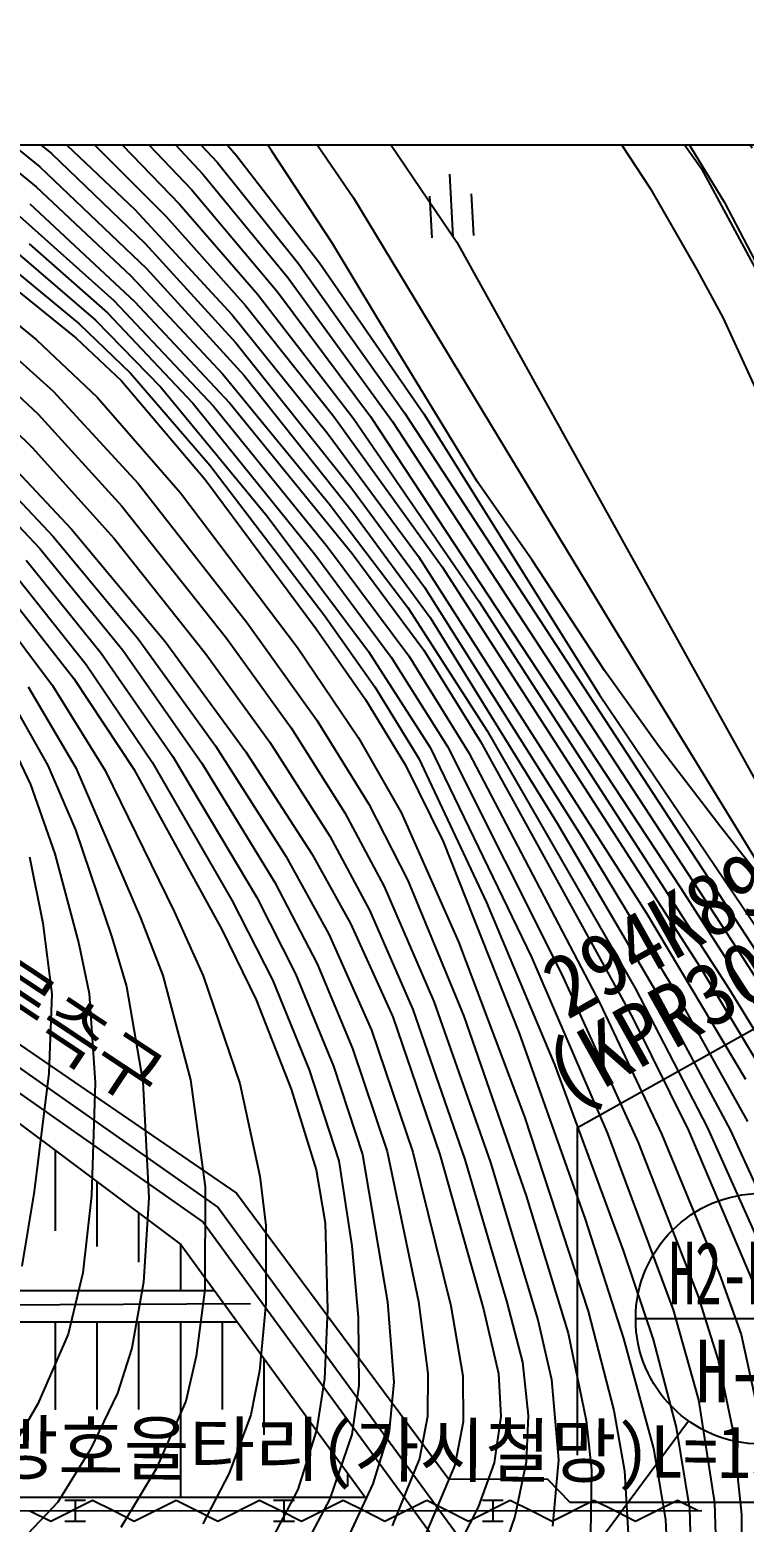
# Model space of a CAD drawing. Header units: millimetres. Extents: x 11366 to 12162, y 1103 to 1810.
# Drawn here: x 12019.6 to 12053.8, y 1483.3 to 1554.8 of the extents above; entities that cross this region are included whole.
import ezdxf
from ezdxf.enums import TextEntityAlignment as Align
from ezdxf.xclip import XClip

# ---------------------------------------------------------------- set-up
doc = ezdxf.new("R2010")
doc.units = ezdxf.units.MM
doc.header["$LTSCALE"] = 10
doc.header["$MEASUREMENT"] = 0
doc.header["$XCLIPFRAME"] = 2
doc.layers.add('TX-PAPR', color=2, linetype='Continuous', plot=False)
doc.layers.add('TZ-BASE', color=253, linetype='Continuous')
doc.styles.add('GR', font='GulimChe.ttf')
doc.styles.add('HANA', font='GulimChe.ttf')

# ---------------------------------------------------------------- blocks, each defined once
blk = doc.blocks.new('JD-FFCG5FXDGD4XFS')
at = {"layer": 'TZ-BASE'}
for p, q in [((584.365, 74.724, 72.163), (580.155, 80.528, 72.163)), ((567.769, 79.568, 82), (573.807, 74.598, 82)), ((576.79, 79.473, 76), (581.742, 74.189, 76)), ((583.59, 79.364, 74), (588.265, 72.478, 74)), ((566.751, 79.261, 83), (573.251, 73.966, 83)), ((579.039, 78.651, 75), (582.649, 74.524, 75)), ((601.372, 78.799, 72), (604.918, 73.904, 72)), ((566.473, 78.388, 84), (573.079, 73.012, 84)), ((577.5, 77.441, 77), (581.058, 73.609, 77)), ((607.354, 74.856, 66.027), (605.612, 77.53, 66.027)), ((576.839, 76.738, 78), (580.508, 72.884, 78)), ((599.87, 76.886, 72.163), (602.483, 72.906, 72.163)), ((603.229, 76.535, 74.941), (604.41, 74.918, 74.941)), ((573.545, 75.941, 81), (577.799, 71.924, 81)), ((576.403, 75.824, 79), (579.945, 72.179, 79)), ((589.117, 76.396, 73), (593.218, 70.36, 73)), ((573.807, 74.598, 82), (578.294, 70.29, 82)), ((575.854, 75.034, 80), (579.296, 71.583, 80)), ((582.649, 74.524, 75), (586.641, 69.368, 75)), ((587.268, 70.29, 72.163), (584.365, 74.724, 72.163)), ((604.41, 74.918, 74.941), (606.028, 72.265, 74.941)), ((573.251, 73.966, 83), (578.359, 69.102, 83)), ((581.742, 74.189, 76), (585.619, 69.352, 76)), ((604.918, 73.904, 72), (608.04, 68.106, 72)), ((573.079, 73.012, 84), (577.602, 68.749, 84)), ((581.058, 73.609, 77), (585.127, 68.661, 77)), ((592.87, 73.613, 72.329), (593.026, 70.617, 72.329)), ((580.508, 72.884, 78), (584.636, 67.974, 78)), ((588.265, 72.478, 74), (600.6, 52.083, 74)), ((592.028, 70.565, 72.329), (591.923, 72.563, 72.329)), ((594.025, 70.67, 72.329), (593.921, 72.667, 72.329)), ((602.483, 72.906, 72.163), (604.723, 69.009, 72.163)), ((606.028, 72.265, 74.941), (609.036, 66.482, 74.941)), ((572.12, 71.743, 86), (576.79, 67.56, 86)), ((572.774, 72.192, 85), (577.78, 67.517, 85)), ((577.799, 71.924, 81), (582.461, 66.871, 81)), ((579.296, 71.583, 80), (583.094, 67.329, 80)), ((579.945, 72.179, 79), (583.696, 67.848, 79)), ((567.696, 70.078, 91), (573.092, 65.674, 91)), ((570.746, 70.066, 89), (575.138, 66.443, 89)), ((572.742, 70.278, 87), (576.488, 66.965, 87)), ((578.294, 70.29, 82), (582.638, 65.536, 82)), ((589.343, 66.849, 72.163), (587.268, 70.29, 72.163)), ((593.218, 70.36, 73), (607.506, 44.608, 73)), ((572.279, 69.745, 88), (575.912, 66.622, 88)), ((585.619, 69.352, 76), (590.714, 62.178, 76)), ((586.641, 69.368, 75), (591.631, 62.137, 75)), ((577.602, 68.749, 84), (582.014, 64.042, 84)), ((578.359, 69.102, 83), (583.029, 63.97, 83)), ((585.127, 68.661, 77), (590.131, 61.767, 77)), ((604.723, 69.009, 72.163), (605.946, 66.751, 72.163)), ((571.654, 68.45, 90), (574.988, 65.754, 90)), ((584.636, 67.974, 78), (589.089, 62.005, 78)), ((576.79, 67.56, 86), (581.566, 62.499, 86)), ((577.78, 67.517, 85), (582.355, 62.639, 85)), ((583.094, 67.329, 80), (587.33, 62.005, 80)), ((583.696, 67.848, 79), (588.267, 61.91, 79)), ((575.912, 66.622, 88), (579.04, 63.415, 88)), ((576.488, 66.965, 87), (580.583, 62.639, 87)), ((582.461, 66.871, 81), (587.009, 61.231, 81)), ((591.666, 63.035, 72.163), (589.343, 66.849, 72.163)), ((605.946, 66.751, 72.163), (607.69, 62.958, 72.163)), ((570.865, 65.939, 92), (573.895, 63.215, 92)), ((575.138, 66.443, 89), (577.585, 64.083, 89)), ((573.092, 65.674, 91), (576.004, 62.932, 91)), ((574.988, 65.754, 90), (577.154, 63.722, 90)), ((582.638, 65.536, 82), (588.145, 58.622, 82)), ((570.058, 65.02, 93), (573.165, 62.112, 93)), ((568.995, 64.335, 94), (572.89, 60.519, 94)), ((577.154, 63.722, 90), (581.161, 58.989, 90)), ((577.585, 64.083, 89), (581.393, 59.682, 89)), ((582.014, 64.042, 84), (587.104, 57.826, 84)), ((583.029, 63.97, 83), (588.29, 57.359, 83)), ((573.895, 63.215, 92), (577.953, 58.79, 92)), ((576.004, 62.932, 91), (579.98, 58.356, 91)), ((579.04, 63.415, 88), (584.136, 57.24, 88)), ((594.195, 58.891, 72.163), (591.666, 63.035, 72.163)), ((580.583, 62.639, 87), (586.472, 55.347, 87)), ((581.566, 62.499, 86), (587.026, 55.766, 86)), ((582.355, 62.639, 85), (588.203, 55.444, 85)), ((569.779, 61.922, 95), (574.774, 56.606, 95)), ((573.165, 62.112, 93), (577.175, 57.719, 93)), ((587.33, 62.005, 80), (592.508, 54.809, 80)), ((588.267, 61.91, 79), (594.276, 53.166, 79)), ((589.089, 62.005, 78), (603.942, 39.416, 78)), ((590.131, 61.767, 77), (606.887, 36.111, 77)), ((590.714, 62.178, 76), (610.853, 31.311, 76)), ((591.631, 62.137, 75), (600.041, 48.674, 75)), ((567.893, 61.358, 97), (573.246, 55.688, 97)), ((569.043, 61.411, 96), (573.897, 56.259, 96)), ((587.009, 61.231, 81), (591.385, 55.295, 81)), ((572.89, 60.519, 94), (576.804, 56.166, 94)), ((581.393, 59.682, 89), (586.884, 52.468, 89)), ((577.953, 58.79, 92), (583.181, 52.123, 92)), ((581.161, 58.989, 90), (586.484, 51.84, 90)), ((588.145, 58.622, 82), (591.666, 53.832, 82)), ((596.83, 55.119, 72.163), (594.195, 58.891, 72.163)), ((579.98, 58.356, 91), (585.585, 50.937, 91)), ((577.175, 57.719, 93), (582.186, 51.384, 93)), ((584.136, 57.24, 88), (588.986, 50.754, 88)), ((587.104, 57.826, 84), (590.866, 52.86, 84)), ((588.29, 57.359, 83), (591.943, 52.371, 83)), ((574.774, 56.606, 95), (579.247, 51.221, 95)), ((573.897, 56.259, 96), (577.953, 51.351, 96)), ((576.804, 56.166, 94), (581.191, 50.646, 94)), ((587.026, 55.766, 86), (590.914, 50.537, 86)), ((572.594, 55.117, 98), (576.186, 50.674, 98)), ((573.246, 55.688, 97), (577.227, 50.807, 97)), ((586.472, 55.347, 87), (590.07, 50.476, 87)), ((588.203, 55.444, 85), (591.632, 50.811, 85)), ((591.385, 55.295, 81), (602.301, 38.214, 81)), ((600.293, 49.833, 72.163), (596.83, 55.119, 72.163)), ((592.508, 54.809, 80), (604.86, 35.631, 80)), ((572.215, 54.234, 99), (575.473, 50.123, 99)), ((591.666, 53.832, 82), (599.256, 41.788, 82)), ((570.981, 52.963, 101), (573.859, 49.119, 101)), ((571.725, 53.49, 100), (574.88, 49.459, 100)), ((594.276, 53.166, 79), (606.232, 34.614, 79)), ((586.884, 52.468, 89), (589.294, 49.051, 89)), ((590.866, 52.86, 84), (594.668, 46.948, 84)), ((591.943, 52.371, 83), (598.022, 42.521, 83)), ((583.181, 52.123, 92), (586.517, 47.466, 92)), ((586.484, 51.84, 90), (588.836, 48.445, 90)), ((600.6, 52.083, 74), (610.996, 35.107, 74)), ((577.227, 50.807, 97), (581.008, 45.405, 97)), ((577.953, 51.351, 96), (581.661, 46.227, 96)), ((579.247, 51.221, 95), (583.122, 45.939, 95)), ((582.186, 51.384, 93), (585.286, 47.096, 93)), ((585.585, 50.937, 91), (588.512, 46.619, 91)), ((591.632, 50.811, 85), (594.355, 46.437, 85)), ((575.473, 50.123, 99), (578.635, 45.447, 99)), ((576.186, 50.674, 98), (579.625, 45.718, 98)), ((581.191, 50.646, 94), (584.269, 46.407, 94)), ((588.986, 50.754, 88), (591.937, 46.155, 88)), ((590.07, 50.476, 87), (592.763, 46.2, 87)), ((590.914, 50.537, 86), (593.786, 45.898, 86)), ((574.88, 49.459, 100), (577.746, 45.11, 100)), ((602.865, 46.227, 72.163), (600.293, 49.833, 72.163)), ((571.582, 48.951, 103), (573.632, 45.282, 103)), ((572.699, 49.052, 102), (574.977, 45.172, 102)), ((573.859, 49.119, 101), (576.38, 45.045, 101)), ((589.294, 49.051, 89), (591.394, 45.627, 89)), ((600.041, 48.674, 75), (611.219, 32.107, 75)), ((588.836, 48.445, 90), (590.758, 45.305, 90)), ((571.236, 47.629, 104), (572.812, 44.385, 104)), ((586.517, 47.466, 92), (589.003, 43.434, 92)), ((585.286, 47.096, 93), (587.855, 43.026, 93)), ((588.512, 46.619, 91), (590.556, 43.045, 91)), ((594.668, 46.948, 84), (601.75, 34.616, 84)), ((581.661, 46.227, 96), (585.028, 40.941, 96)), ((583.122, 45.939, 95), (586.272, 41.058, 95)), ((584.269, 46.407, 94), (587.13, 41.901, 94)), ((591.937, 46.155, 88), (596.786, 36.106, 88)), ((592.763, 46.2, 87), (598.244, 35.278, 87)), ((593.786, 45.898, 86), (600.058, 33.907, 86)), ((594.355, 46.437, 85), (601.641, 33.181, 85)), ((605.851, 42.331, 72.163), (602.865, 46.227, 72.163)), ((573.632, 45.282, 103), (574.956, 42.2, 103)), ((574.977, 45.172, 102), (578.078, 37.989, 102)), ((576.38, 45.045, 101), (579.684, 38.293, 101)), ((577.746, 45.11, 100), (581.976, 37.407, 100)), ((578.635, 45.447, 99), (582.444, 38.838, 99)), ((579.625, 45.718, 98), (583.637, 38.962, 98)), ((581.008, 45.405, 97), (584.495, 39.688, 97)), ((590.758, 45.305, 90), (592.566, 41.642, 90)), ((591.394, 45.627, 89), (594.631, 38.726, 89)), ((572.812, 44.385, 104), (573.976, 41.059, 104)), ((587.855, 43.026, 93), (589.745, 39.491, 93)), ((589.003, 43.434, 92), (590.865, 39.776, 92)), ((590.556, 43.045, 91), (593.296, 36.847, 91)), ((574.956, 42.2, 103), (576.698, 37.07, 103)), ((598.022, 42.521, 83), (602.84, 34.306, 83)), ((608.091, 39.492, 72.163), (605.851, 42.331, 72.163)), ((587.13, 41.901, 94), (589.031, 38.364, 94)), ((592.566, 41.642, 90), (596.206, 32.467, 90)), ((599.256, 41.788, 82), (603.533, 34.706, 82)), ((572.752, 40.909, 105), (573.402, 37.741, 105)), ((573.976, 41.059, 104), (575.115, 36.753, 104)), ((585.028, 40.941, 96), (587.092, 37.214, 96)), ((586.272, 41.058, 95), (588.133, 37.725, 95)), ((559.998, 40.324), (582.671, 24.803)), ((559.998, 40.324), (582.671, 24.803)), ((560.121, 39.335), (581.797, 24.121)), ((584.495, 39.688, 97), (586.525, 35.783, 97)), ((589.745, 39.491, 93), (592.117, 33.985, 93)), ((590.865, 39.776, 92), (593.551, 33.282, 92)), ((603.942, 39.416, 78), (609.407, 30.866, 78)), ((582.444, 38.838, 99), (584.387, 35.02, 99)), ((583.637, 38.962, 98), (585.498, 35.309, 98)), ((594.631, 38.726, 89), (597.89, 30.965, 89)), ((559.675, 38.42), (581.078, 23.41)), ((578.078, 37.989, 102), (579.137, 35.23, 102)), ((579.684, 38.293, 101), (581.068, 35.208, 101)), ((589.031, 38.364, 94), (591.109, 33.599, 94)), ((602.301, 38.214, 81), (607.036, 30.265, 81)), ((559.998, 37.324), (579.999, 22.345)), ((573.402, 37.741, 105), (573.83, 34.352, 105)), ((581.976, 37.407, 100), (583.605, 34.066, 100)), ((587.092, 37.214, 96), (589.126, 32.604, 96)), ((588.133, 37.725, 95), (590.155, 33.243, 95)), ((575.115, 36.753, 104), (575.609, 34.359, 104)), ((576.698, 37.07, 103), (577.403, 34.706, 103)), ((593.296, 36.847, 91), (596.448, 28.452, 91)), ((586.525, 35.783, 97), (588.224, 31.737, 97)), ((596.786, 36.106, 88), (600.424, 27.653, 88)), ((606.887, 36.111, 77), (611.189, 29.389, 77)), ((579.137, 35.23, 102), (580.467, 30.232, 102)), ((581.068, 35.208, 101), (582.831, 30.049, 101)), ((585.498, 35.309, 98), (587.31, 30.88, 98)), ((598.244, 35.278, 87), (601.891, 27.232, 87)), ((604.86, 35.631, 80), (609.294, 28.221, 80)), ((573.83, 34.352, 105), (573.677, 30.555, 105)), ((575.609, 34.359, 104), (575.895, 30.08, 104)), ((577.403, 34.706, 103), (578.181, 30.156, 103)), ((584.387, 35.02, 99), (586.147, 30.716, 99)), ((601.75, 34.616, 84), (605.208, 27.967, 84)), ((603.533, 34.706, 82), (607.125, 28.243, 82)), ((606.232, 34.614, 79), (609.911, 28.605, 79)), ((583.605, 34.066, 100), (585.287, 29.79, 100)), ((591.109, 33.599, 94), (593.602, 26.412, 94)), ((592.117, 33.985, 93), (594.822, 26.273, 93)), ((600.058, 33.907, 86), (603.021, 27.651, 86)), ((602.84, 34.306, 83), (606.298, 27.831, 83)), ((590.155, 33.243, 95), (592.403, 26.66, 95)), ((593.551, 33.282, 92), (596.531, 24.668, 92)), ((601.641, 33.181, 85), (604.314, 27.811, 85)), ((589.126, 32.604, 96), (591.116, 26.773, 96)), ((596.206, 32.467, 90), (599.354, 23.563, 90)), ((588.224, 31.737, 97), (589.877, 26.796, 97)), ((587.31, 30.88, 98), (588.694, 26.655, 98)), ((597.89, 30.965, 89), (601.181, 22.057, 89)), ((573.677, 30.555, 105), (572.987, 24.877, 105)), ((575.895, 30.08, 104), (575.721, 24.686, 104)), ((578.181, 30.156, 103), (578.476, 24.586, 103)), ((580.467, 30.232, 102), (581.162, 25.109, 102)), ((582.831, 30.049, 101), (583.785, 25.616, 101)), ((586.147, 30.716, 99), (587.563, 26.345, 99)), ((585.287, 29.79, 100), (586.485, 25.92, 100)), ((596.448, 28.452, 91), (599.5, 19.156, 91)), ((605.208, 27.967, 84), (608.023, 21.66, 84)), ((600.424, 27.653, 88), (603.577, 19.221, 88)), ((601.891, 27.232, 87), (604.757, 19.901, 87)), ((603.021, 27.651, 86), (605.787, 20.928, 86)), ((604.314, 27.811, 85), (607.586, 20.093, 85)), ((606.298, 27.831, 83), (609.179, 21.539, 83)), ((573.999, 23), (573.998, 26.839)), ((588.694, 26.655, 98), (589.903, 19.603, 98)), ((589.877, 26.796, 97), (591.382, 19.614, 97)), ((591.116, 26.773, 96), (592.927, 19.398, 96)), ((592.403, 26.66, 95), (594.497, 19.241, 95)), ((586.485, 25.92, 100), (586.912, 23.388, 100)), ((587.563, 26.345, 99), (588.195, 22.283, 99)), ((593.602, 26.412, 94), (595.617, 19.582, 94)), ((594.822, 26.273, 93), (597.092, 18.741, 93)), ((575.999, 22.249), (575.998, 25.341)), ((581.162, 25.109, 102), (581.148, 20.192, 102)), ((583.785, 25.616, 101), (584.074, 23.248, 101)), ((572.987, 24.877, 105), (572.394, 21.306, 105)), ((575.721, 24.686, 104), (575.306, 20.989, 104)), ((578.476, 24.586, 103), (578.221, 20.547, 103)), ((582.671, 24.803), (592.833, 11.109)), ((582.671, 24.803), (592.833, 11.109)), ((596.531, 24.668, 92), (598.541, 18.095, 92)), ((577.999, 21.498), (577.999, 23.843)), ((581.797, 24.121), (593.236, 8.445)), ((581.078, 23.41), (591.998, 8.445)), ((584.074, 23.248, 101), (584.068, 19.516, 101)), ((586.912, 23.388, 100), (587.023, 19.236, 100)), ((599.354, 23.563, 90), (601.202, 17.841, 90)), ((579.999, 20.145), (579.999, 22.345)), ((579.999, 22.345), (588.828, 10.245)), ((588.195, 22.283, 99), (588.493, 18.863, 99)), ((601.181, 22.057, 89), (602.623, 17.792, 89)), ((575.306, 20.989, 104), (574.614, 18.049, 104)), ((605.787, 20.928, 86), (606.825, 18.025, 86)), ((559.999, 20.144), (581.604, 20.145)), ((578.221, 20.547, 103), (577.66, 17.378, 103)), ((581.148, 20.192, 102), (580.743, 16.987, 102)), ((559.968, 19.405), (583.338, 19.522)), ((584.068, 19.516, 101), (583.769, 16.296, 101)), ((589.903, 19.603, 98), (590.199, 15.753, 98)), ((591.382, 19.614, 97), (591.833, 16.171, 97)), ((592.927, 19.398, 96), (593.507, 16.052, 96)), ((595.617, 19.582, 94), (596.354, 16.703, 94)), ((604.757, 19.901, 87), (605.73, 16.81, 87)), ((559.999, 18.644), (582.699, 18.645)), ((573.999, 14.431), (573.999, 18.644)), ((575.999, 14.434), (575.999, 18.644)), ((577.999, 14.438), (577.999, 18.645)), ((579.999, 10.245), (579.999, 18.645)), ((581.999, 14.445), (581.999, 18.645)), ((587.023, 19.236, 100), (586.878, 15.913, 100)), ((588.493, 18.863, 99), (588.519, 15.586, 99)), ((594.497, 19.241, 95), (595.215, 16.162, 95)), ((597.092, 18.741, 93), (597.742, 15.883, 93)), ((599.5, 19.156, 91), (600.725, 14.391, 91)), ((603.577, 19.221, 88), (604.788, 14.909, 88)), ((574.614, 18.049, 104), (573.161, 14.703, 104)), ((598.541, 18.095, 92), (599.414, 13.911, 92)), ((606.825, 18.025, 86), (607.609, 14.44, 86)), ((577.66, 17.378, 103), (576.97, 15.215, 103)), ((601.202, 17.841, 90), (602.624, 12.572, 90)), ((602.623, 17.792, 89), (603.722, 13.583, 89)), ((580.743, 16.987, 102), (580.243, 14.838, 102)), ((583.999, 13.221), (583.999, 16.863)), ((596.354, 16.703, 94), (596.626, 14.145, 94)), ((605.73, 16.81, 87), (606.416, 13.511, 87)), ((583.769, 16.296, 101), (583.351, 14.177, 101)), ((586.878, 15.913, 100), (586.492, 13.45, 100)), ((590.199, 15.753, 98), (589.976, 13.424, 98)), ((591.833, 16.171, 97), (591.814, 14.11, 97)), ((593.507, 16.052, 96), (593.514, 13.856, 96)), ((595.215, 16.162, 95), (595.329, 14.108, 95)), ((597.742, 15.883, 93), (598.082, 12.021, 93)), ((576.97, 15.215, 103), (575.655, 12.509, 103)), ((588.519, 15.586, 99), (588.191, 13.236, 99)), ((573.161, 14.703, 104), (571.348, 11.598, 104)), ((580.243, 14.838, 102), (578.818, 11.591, 102)), ((600.725, 14.391, 91), (601.236, 11.503, 91)), ((604.788, 14.909, 88), (605.555, 9.971, 88)), ((583.351, 14.177, 101), (582.317, 11.391, 101)), ((585.999, 11.997), (585.999, 14.122)), ((591.814, 14.11, 97), (591.435, 12.087, 97)), ((593.514, 13.856, 96), (593.126, 11.765, 96)), ((595.329, 14.108, 95), (595.001, 11.88, 95)), ((596.626, 14.145, 94), (596.54, 11.911, 94)), ((599.414, 13.911, 92), (599.66, 11.551, 92)), ((603.722, 13.583, 89), (604.35, 9.7, 89)), ((586.492, 13.45, 100), (585.605, 10.611, 100)), ((588.191, 13.236, 99), (587.142, 10.167, 99)), ((589.976, 13.424, 98), (589.193, 10.88, 98)), ((606.416, 13.511, 87), (606.838, 9.416, 87)), ((575.655, 12.509, 103), (574.109, 9.999, 103)), ((602.624, 12.572, 90), (603.199, 9.173, 90)), ((578.818, 11.591, 102), (577.137, 8.79, 102)), ((591.435, 12.087, 97), (590.119, 8.866, 97)), ((593.126, 11.765, 96), (591.584, 8.152, 96)), ((595.001, 11.88, 95), (594.232, 9.76, 95)), ((596.54, 11.911, 94), (595.995, 9.318, 94)), ((598.082, 12.021, 93), (597.794, 8.845, 93)), ((599.66, 11.551, 92), (599.619, 8.475, 92)), ((601.236, 11.503, 91), (601.445, 7.922, 91)), ((582.317, 11.391, 101), (581.05, 8.957, 101)), ((589.193, 10.88, 98), (587.985, 8.267, 98)), ((587.999, 10.772), (587.999, 11.381)), ((592.833, 11.109), (597.545, 11.117)), ((592.833, 11.109), (597.545, 11.117)), ((597.545, 11.117), (598.627, 10)), ((597.545, 11.117), (598.627, 10)), ((374.825, 10.234), (588.828, 10.245)), ((573.775, 9.093), (575.774, 10.093)), ((574.441, 10.093), (575.441, 10.093)), ((574.941, 10.093), (574.941, 9.093)), ((575.774, 10.093), (576.775, 9.594)), ((577.775, 9.094), (579.774, 10.094)), ((579.774, 10.094), (580.775, 9.594)), ((581.775, 9.094), (583.774, 10.095)), ((583.774, 10.095), (584.775, 9.595)), ((585.605, 10.611, 100), (584.039, 7.619, 100)), ((584.441, 10.095), (585.441, 10.095)), ((584.941, 10.095), (584.941, 9.095)), ((587.142, 10.167, 99), (585.555, 7.179, 99)), ((585.775, 9.095), (587.774, 10.095)), ((587.774, 10.095), (588.775, 9.596)), ((589.775, 9.096), (591.774, 10.096)), ((591.774, 10.096), (592.775, 9.596)), ((593.775, 9.097), (595.774, 10.097)), ((594.441, 10.097), (595.441, 10.097)), ((594.941, 10.097), (594.941, 9.097)), ((595.774, 10.097), (596.775, 9.597)), ((597.775, 9.097), (599.774, 10.098)), ((599.774, 10.098), (600.775, 9.598)), ((601.775, 9.098), (603.774, 10.098)), ((603.774, 10.098), (604.775, 9.598)), ((574.109, 9.999, 103), (572.38, 8.16, 103)), ((572.775, 9.593), (573.775, 9.093)), ((576.775, 9.594), (577.775, 9.094)), ((580.775, 9.594), (581.775, 9.094)), ((584.775, 9.595), (585.775, 9.095)), ((588.775, 9.596), (589.775, 9.096)), ((594.232, 9.76, 95), (592.725, 6.784, 95)), ((592.775, 9.596), (593.775, 9.097)), ((595.995, 9.318, 94), (594.783, 5.823, 94)), ((596.775, 9.597), (597.775, 9.097)), ((598.627, 10), (700, 10)), ((598.627, 10), (700, 10)), ((600.775, 9.598), (601.775, 9.098)), ((604.35, 9.7, 89), (604.507, 4.971, 89)), ((605.555, 9.971, 88), (605.708, 4.978, 88)), ((606.838, 9.416, 87), (606.905, 4.653, 87)), ((574.441, 9.093), (575.441, 9.093)), ((584.441, 9.095), (585.441, 9.095)), ((594.441, 9.097), (595.441, 9.097)), ((603.199, 9.173, 90), (603.384, 5.499, 90))]:
    blk.add_line(p, q, dxfattribs=at)
at = {"layer": 'TZ-BASE', "ltscale": 0.2}
blk.add_line((372.775, 9.559), (604.941, 9.598), dxfattribs=at)
at = {"layer": 'TZ-BASE', "style": 'HANA'}
for s, rotation, p in [('산마루측구', 326.43503, (565.023, 37.571)), ('방호울타리(가시철망)L=15.00M', 359.67181, (570.991, 11.365))]:
    blk.add_text(s, height=2.5, rotation=rotation, dxfattribs=at).set_placement(p)

msp = doc.modelspace()

# ---------------------------------------------------------------- linework, layer by layer
at = {"layer": 'TX-PAPR', "flags": 128}
msp.add_lwpolyline([(11446.792, 1399.266), (12146.792, 1399.266), (12146.792, 1549.266), (11446.792, 1549.266)], close=True, dxfattribs=at)
at = {"layer": 'TZ-BASE'}
for p, q in [((12060.57, 1493.053, 107.833), (12048.57, 1493.053, 107.833)), ((12046.37, 1481.785, 107.833), (12051.097, 1488.16, 107.833))]:
    msp.add_line(p, q, dxfattribs=at)
at = {"layer": 'TZ-BASE', "elevation": 107.833, "flags": 128}
msp.add_lwpolyline([(12045.792, 1486.516), (12045.792, 1502.219), (12058.452, 1509.306)], dxfattribs=at)
at = {"layer": 'TZ-BASE'}
msp.add_circle((12054.57, 1493.053, 107.833), 6, dxfattribs=at)

# ---------------------------------------------------------------- block references
ref = msp.add_blockref('JD-FFCG5FXDGD4XFS', (11446.792, 1474.266), dxfattribs=at)
XClip(ref).set_block_clipping_path([(0.0000038782, -74.9999999898), (700.0000038781, -74.9999638478), (699.9999961333, 75.0000361522), (-0.0000038665, 75.0000000102)])

# ---------------------------------------------------------------- texts
at = {"layer": 'TZ-BASE', "style": 'GR'}
for s, p in [('294K899', (12045.284, 1507.345, 107.833)), ('(KPR306K737)', (12045.284, 1503.08, 107.833))]:
    msp.add_text(s, height=3, rotation=29.23871, dxfattribs=at).set_placement(p)
for s, width, p in [('H2-D070', 0.65, (12054.57, 1495.213, 107.833)), ('H-IV', 0.8, (12054.57, 1490.553, 107.833))]:
    msp.add_text(s, height=3, rotation=0, dxfattribs=dict(at, width=width)).set_placement(p, align=Align.MIDDLE)

doc.saveas('drawing.dxf')
